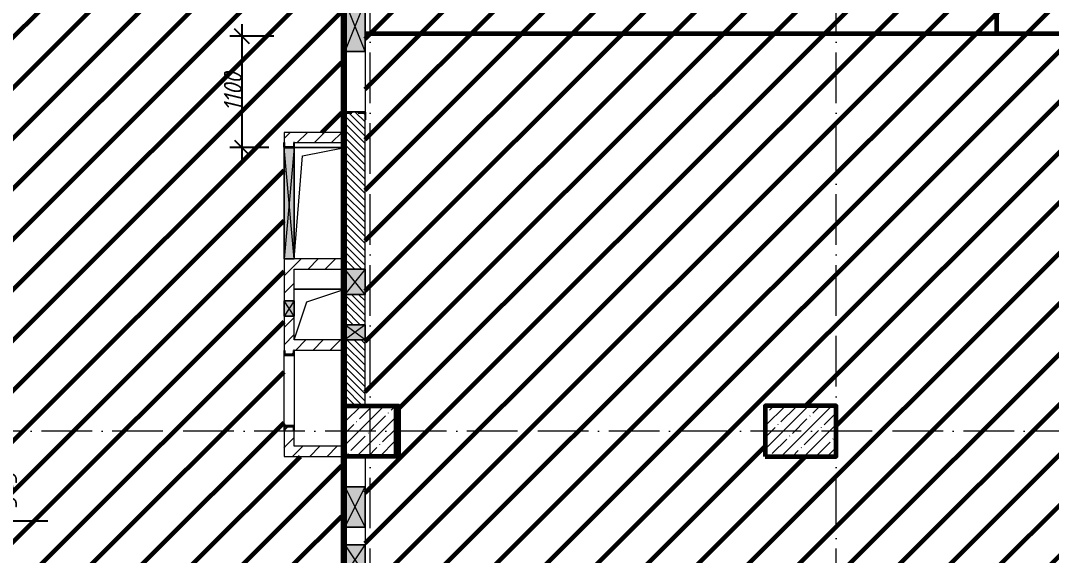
# Model space of a CAD drawing. Header units: millimetres. Extents: x -606178 to 312196, y -19338 to 632709.
# Drawn here: x -134315 to -124140, y 468047 to 473330 of the extents above; entities that cross this region are included whole.
import ezdxf

# ---------------------------------------------------------------- set-up
doc = ezdxf.new("R2010")
doc.units = ezdxf.units.MM
doc.linetypes.add('50_200_ШТРИХ_1Т_ш5_п1_п1_', pattern=[700, 500, -100, 0, -100])
for name, color, linetype, lineweight in [('6.4.1) Окр пт с инж. ПТ2.16', 3, 'Continuous', 60), ('6.4.5) Окр пт с инж. ПТ1.1', 230, 'Continuous', 60), ('A-____-____-DIMS', 7, 'Continuous', 9), ('A-DETL-GENF-OTLN', 7, 'Continuous', 9), ('A-FLOR-____-OTLN', 7, 'Continuous', 9), ('A-GENM-____-MCUT', 7, 'Continuous', 25), ('A-GENM-____-OTLN', 7, 'Continuous', 9), ('A-GENM-____-OTLN-1', 7, 'Continuous', 25), ('A-GLAZ-____-OTLN', 7, 'Continuous', 9), ('A-WALL-____-MCUT-3', 7, 'Continuous', 9), ('A-WALL-____-PATT-1', 7, 'Continuous', 9), ('A-WALL-FNSH-MCUT-1', 7, 'Continuous', 9), ('I-WALL-____-OTLN', 7, 'Continuous', 9), ('S-COLS-____-MCUT', 7, 'Continuous', 50), ('S-COLS-____-OTLN', 7, 'Continuous', 9), ('S-GRID-____-OTLN-1', 7, '50_200_ШТРИХ_1Т_ш5_п1_п1_', 9)]:
    doc.layers.add(name, color=color, linetype=linetype, lineweight=lineweight)
doc.styles.add('ISOCPEUR_I_10', font='isocpeui.ttf', dxfattribs={"width": 0.9, "height": 180})
doc.dimstyles.new('ISO-1_8_0_9К_СРЕДНИЙ_Кладочные_3', dxfattribs={"dimscale": 304.8, "dimtxt": 179.276612, "dimasz": 0.492126, "dimexe": 0.393701, "dimexo": 0, "dimgap": 0, "dimtad": 1, "dimdec": 3, "dimrnd": 0.001, "dimdsep": 46, "dimtxsty": 'ISOCPEUR_I_10', "dimblk1": 'OBLIQUE', "dimblk2": 'OBLIQUE', "dimsah": 1, "dimcen": 0.09, "dimdle": 0.393701, "dimazin": 0, "dimtfac": 1, "dimtdec": 4, "dimtix": 1, "dimtmove": 0, "dimatfit": 3, "dimfxl": 1, "dimtvp": 1, "dimtolj": 1, "dimtzin": 0, "dimarcsym": 2})
doc.dimstyles.new('ISO-1_8_0_9К_СРЕДНИЙ_Кладочные_4', dxfattribs={"dimscale": 304.8, "dimtxt": 179.276612, "dimasz": 0.492126, "dimexe": 0.393701, "dimexo": 0, "dimgap": 0, "dimtad": 1, "dimdec": 3, "dimrnd": 0.001, "dimdsep": 46, "dimtxsty": 'ISOCPEUR_I_10', "dimblk1": 'OBLIQUE', "dimblk2": 'OBLIQUE', "dimsah": 1, "dimcen": 0.09, "dimdle": 0.393701, "dimazin": 0, "dimtfac": 1, "dimtdec": 4, "dimtix": 1, "dimtmove": 1, "dimatfit": 3, "dimfxl": 1, "dimtvp": 1, "dimtolj": 1, "dimtzin": 0, "dimarcsym": 2})
pattern_1 = [(45, (-140714.89, 451794.26), (-84.8528, 84.8528), [])]

# ---------------------------------------------------------------- blocks, each defined once
blk = doc.blocks.new('BSC_Колонна _Прямоугольная - 500х500-V124-АР1_План отверстий 3 этажа в осях 1-64_А-ГГ')
at = {"layer": 'S-COLS-____-OTLN'}
h = blk.add_hatch(dxfattribs=at)
h.set_pattern_fill('FP_147', color=256, style=0, pattern_type=2)
h.set_pattern_definition([(45, (-9850, -17481.04), (-114.0493, 114.0493), []), (45, (-9735.95, -17481.04), (-114.0493, 114.0493), [201.613, -40.323, 3.353, -36.97])])
h.paths.add_polyline_path([(-250, -250), (250, -250), (250, 250), (-250, 250)], flags=0)
at = {"layer": 'S-COLS-____-MCUT'}
for p, q in [((250, 250), (-250, 250)), ((-250, 250), (-250, -250)), ((250, -250), (250, 250)), ((-250, -250), (250, -250))]:
    blk.add_line(p, q, dxfattribs=at)
blk = doc.blocks.new('BSC_Колонна _Прямоугольная - 500х700-V129-АР1_План отверстий 3 этажа в осях 1-64_А-ГГ')
at = {"layer": 'S-COLS-____-OTLN'}
h = blk.add_hatch(dxfattribs=at)
h.set_pattern_fill('FP_152', color=256, style=0, pattern_type=2)
h.set_pattern_definition([(315, (-17481.04, 14100), (114.0493, 114.0493), []), (315, (-17481.04, 13985.95), (114.0493, 114.0493), [201.612, -40.322, 3.353, -36.97])])
h.paths.add_polyline_path([(-250, 350), (-250, -350), (250, -350), (250, 350)], flags=0)
at = {"layer": 'S-COLS-____-MCUT'}
for p, q in [((250, 350), (-250, 350)), ((-250, 350), (-250, -350)), ((250, -350), (250, 350)), ((-250, -350), (250, -350))]:
    blk.add_line(p, q, dxfattribs=at)
blk = doc.blocks.new('АР_Перемычка - АР_Перемычка-28704962-АР1_План отверстий 3 этажа в осях 1-64_А-ГГ')
at = {"layer": 'A-GENM-____-OTLN'}
blk.add_line((-350, -100), (-342, -100), dxfattribs=at)
blk = doc.blocks.new('154_Стойка_СКБ_Уголок - СМ-2480_200-28346303-АР1_План отверстий 3 этажа в осях 1-64_А-ГГ')
at = {"layer": 'A-GENM-____-MCUT'}
for p, q in [((125, 156), (125, 81)), ((200, 156), (125, 156)), ((131, 81), (131, 150)), ((131, 150), (200, 150)), ((200, 150), (200, 156)), ((125, 81), (131, 81)), ((131, 19), (125, 19)), ((125, 19), (125, -56)), ((131, -50), (131, 19)), ((125, -56), (200, -56)), ((200, -50), (131, -50)), ((200, -56), (200, -50))]:
    blk.add_line(p, q, dxfattribs=at)
blk = doc.blocks.new('Стойка_Влож_Полоса боковая - Полоса-28213942-АР1_План отверстий 3 этажа в осях 1-64_А-ГГ')
at = {"layer": 'A-GENM-____-OTLN'}
for p, q in [((-5, 60), (0, 60)), ((-5, -60), (-5, 60)), ((0, 31), (0, -31)), ((0, -60), (-5, -60))]:
    blk.add_line(p, q, dxfattribs=at)
blk = doc.blocks.new('AR_Отверстие прямоугольное _в плите_ - AR_Отверстие прямоугольное _в плите_-V199-АР1_План отверстий 3 этажа в осях 1-64_А-ГГ')
at = {"layer": 'A-GENM-____-OTLN'}
for p, q in [((250, 250), (-250, 250)), ((-125, 125), (250, 250)), ((-250, -250), (-125, 125))]:
    blk.add_line(p, q, dxfattribs=at)
blk = doc.blocks.new('AR_Отверстие прямоугольное _в плите_ - AR_Отверстие прямоугольное _в плите_-30552711-АР1_План отверстий 3 этажа в осях 1-64_А-ГГ')
at = {"layer": 'A-GENM-____-OTLN'}
for p, q in [((250, 550), (-250, 550)), ((-167, 467), (250, 550)), ((-250, -550), (-167, 467))]:
    blk.add_line(p, q, dxfattribs=at)
blk = doc.blocks.new('154_Стойка_СКБ_Швеллер - СМ-2180_100-28318692-АР1_План отверстий 3 этажа в осях 1-64_А-ГГ')
at = {"layer": 'A-GENM-____-MCUT'}
for p, q in [((171, 50), (125, 50)), ((125, 50), (125, -50)), ((129.5, 42.4), (171, 42.4)), ((129.5, -42.4), (129.5, 42.4)), ((171, 42.4), (171, 50)), ((125, -50), (171, -50)), ((171, -42.4), (129.5, -42.4)), ((171, -50), (171, -42.4))]:
    blk.add_line(p, q, dxfattribs=at)
blk = doc.blocks.new('AR_Отверстие прямоугольное _в стене__БезПР - AR_Отверстие прямоугольное _в стене__БезПР-36427964-АР1_План отверстий 3 этажа в осях 1-64_А-ГГ')
at = {"layer": 'A-GLAZ-____-OTLN'}
blk.add_hatch(color=256, dxfattribs=at).paths.add_polyline_path([(-150, -100), (150, -100), (150, 100), (-150, 100)], flags=0)
at = {"layer": 'A-DETL-GENF-OTLN'}
for p, q in [((-150, -100), (-150, 100)), ((-150, 100), (150, 100)), ((150, 100), (-150, -100)), ((-150, 100), (150, -100)), ((150, 100), (-150, 100)), ((-150, 100), (-150, -100)), ((150, 100), (150, -100)), ((150, -100), (150, 100)), ((150, -100), (-150, -100)), ((-150, -100), (150, -100))]:
    blk.add_line(p, q, dxfattribs=at)
at = {"layer": 'A-GLAZ-____-OTLN'}
blk.add_line((150, 100), (-150, 100), dxfattribs=at)
blk = doc.blocks.new('AR_Отверстие прямоугольное _в стене_ - AR_Отверстие прямоугольное _в стене__ОВ-36943067-АР1_План отверстий 3 этажа в осях 1-64_А-ГГ')
at = {"layer": 'A-GLAZ-____-OTLN'}
blk.add_hatch(color=256, dxfattribs=at).paths.add_polyline_path([(-550, -50), (550, -50), (550, 50), (-550, 50), (-550, -47)], flags=0)
at = {"layer": 'A-DETL-GENF-OTLN'}
for p, q in [((-550, 50), (550, 50)), ((550, 50), (-550, -50)), ((-550, 50), (550, -50)), ((550, 50), (-550, 50)), ((550, 50), (550, -50)), ((550, -50), (550, 50)), ((550, -50), (-550, -50)), ((-550, -50), (550, -50))]:
    blk.add_line(p, q, dxfattribs=at)
blk = doc.blocks.new('AR_Отверстие прямоугольное _в стене__БезПР - AR_Отверстие прямоугольное _в стене__БезПР-36992797-АР1_План отверстий 3 этажа в осях 1-64_А-ГГ')
at = {"layer": 'A-GLAZ-____-OTLN'}
blk.add_hatch(color=256, dxfattribs=at).paths.add_polyline_path([(-200, -100), (200, -100), (200, 100), (-200, 100)], flags=0)
at = {"layer": 'A-DETL-GENF-OTLN'}
for p, q in [((-200, -100), (-200, 100)), ((-200, 100), (200, 100)), ((200, 100), (-200, -100)), ((-200, 100), (200, -100)), ((200, 100), (-200, 100)), ((-200, 100), (-200, -100)), ((200, 100), (200, -100)), ((200, -100), (200, 100)), ((200, -100), (-200, -100)), ((-200, -100), (200, -100))]:
    blk.add_line(p, q, dxfattribs=at)
at = {"layer": 'A-GLAZ-____-OTLN'}
blk.add_line((200, 100), (-200, 100), dxfattribs=at)
blk = doc.blocks.new('AR_Отверстие прямоугольное _в стене__БезПР - AR_Отверстие прямоугольное _в стене__БезПР-36427847-АР1_План отверстий 3 этажа в осях 1-64_А-ГГ')
at = {"layer": 'A-GLAZ-____-OTLN'}
blk.add_hatch(color=256, dxfattribs=at).paths.add_polyline_path([(250, 100), (-250, 100), (-250, -100), (250, -100)], flags=0)
at = {"layer": 'A-DETL-GENF-OTLN'}
for p, q in [((-250, -100), (-250, 100)), ((-250, 100), (250, 100)), ((250, 100), (-250, -100)), ((-250, 100), (250, -100)), ((250, 100), (-250, 100)), ((-250, 100), (-250, -100)), ((250, 100), (250, -100)), ((250, -100), (250, 100)), ((250, -100), (-250, -100)), ((-250, -100), (250, -100))]:
    blk.add_line(p, q, dxfattribs=at)
at = {"layer": 'A-GLAZ-____-OTLN'}
blk.add_line((250, 100), (-250, 100), dxfattribs=at)
blk = doc.blocks.new('AR_Отверстие прямоугольное _в стене__БезПР - AR_Отверстие прямоугольное _в стене__БезПР-36427593-АР1_План отверстий 3 этажа в осях 1-64_А-ГГ')
at = {"layer": 'A-GLAZ-____-OTLN'}
blk.add_hatch(color=256, dxfattribs=at).paths.add_polyline_path([(75, 100), (-75, 100), (-75, -100), (75, -100)], flags=0)
at = {"layer": 'A-DETL-GENF-OTLN'}
for p, q in [((-75, -100), (-75, 100)), ((-75, 100), (75, 100)), ((75, 100), (-75, -100)), ((-75, 100), (75, -100)), ((75, 100), (-75, 100)), ((-75, 100), (-75, -100)), ((75, 100), (75, -100)), ((75, -100), (75, 100)), ((75, -100), (-75, -100)), ((-75, -100), (75, -100))]:
    blk.add_line(p, q, dxfattribs=at)
blk = doc.blocks.new('AR_Отверстие прямоугольное _в стене__БезПР - AR_Отверстие прямоугольное _в стене__БезПР-36428168-АР1_План отверстий 3 этажа в осях 1-64_А-ГГ')
at = {"layer": 'A-GLAZ-____-OTLN'}
blk.add_hatch(color=256, dxfattribs=at).paths.add_polyline_path([(75, -50), (75, 50), (-75, 50), (-75, -50)], flags=0)
at = {"layer": 'A-DETL-GENF-OTLN'}
for p, q in [((-75, -50), (-75, 50)), ((-75, 50), (75, 50)), ((75, 50), (-75, -50)), ((-75, 50), (75, -50)), ((75, 50), (-75, 50)), ((-75, 50), (-75, -50)), ((75, 50), (75, -50)), ((75, -50), (75, 50)), ((75, -50), (-75, -50)), ((-75, -50), (75, -50))]:
    blk.add_line(p, q, dxfattribs=at)
blk = doc.blocks.new('AR_Отверстие прямоугольное _в стене__БезПР - AR_Отверстие прямоугольное _в стене__БезПР-36899716-АР1_План отверстий 3 этажа в осях 1-64_А-ГГ')
at = {"layer": 'A-GLAZ-____-OTLN'}
blk.add_hatch(color=256, dxfattribs=at).paths.add_polyline_path([(125, 100), (-125, 100), (-125, -100), (125, -100)], flags=0)
at = {"layer": 'A-DETL-GENF-OTLN'}
for p, q in [((-125, -100), (-125, 100)), ((-125, 100), (125, 100)), ((125, 100), (-125, -100)), ((-125, 100), (125, -100)), ((125, 100), (-125, 100)), ((-125, 100), (-125, -100)), ((125, 100), (125, -100)), ((125, -100), (125, 100)), ((125, -100), (-125, -100)), ((-125, -100), (125, -100))]:
    blk.add_line(p, q, dxfattribs=at)
blk = doc.blocks.new('154_Фахверк_СКБ_Швеллер - Тип_100_3960_зеркало-36793856-АР1_План отверстий 3 этажа в осях 1-64_А-ГГ')
at = {"layer": 'A-GENM-____-MCUT'}
for p, q in [((175, 50), (125, 50)), ((125, 50), (125, -50)), ((128, 47), (175, 47)), ((128, -47), (128, 47)), ((175, 47), (175, 50)), ((125, -50), (175, -50)), ((175, -47), (128, -47)), ((175, -50), (175, -47))]:
    blk.add_line(p, q, dxfattribs=at)
blk = doc.blocks.new('_Oblique')
at = {"color": 0, "linetype": 'ByBlock', "lineweight": -2}
blk.add_line((-0.5, -0.5), (0.5, 0.5), dxfattribs=at)
blk = doc.blocks.new('*D5142')
at = {"layer": 'A-____-____-DIMS', "color": 0, "lineweight": -2, "transparency": 16777216}
for p, q in [((-134716, 469145), (-134716, 468560)), ((-135115, 469025), (-134596, 469025)), ((-134716, 468853), (-134411, 468387)), ((-135115, 468680), (-134596, 468680)), ((-134411, 468387), (-134045, 468387))]:
    blk.add_line(p, q, dxfattribs=at)
at = {"layer": 'Defpoints', "color": 0, "transparency": 16777216}
for p in [(-135115, 469025), (-135115, 468680), (-134716, 468680)]:
    blk.add_point(p, dxfattribs=at)
at = {"layer": 'A-____-____-DIMS', "color": 0, "lineweight": -2, "transparency": 16777216, "xscale": 150, "yscale": 150, "zscale": 150}
for p, rotation in [((-134716, 469025), 90), ((-134716, 468680), 270)]:
    blk.add_blockref('_Oblique', p, dxfattribs=dict(at, rotation=rotation))
at = {"layer": 'A-____-____-DIMS', "color": 0, "transparency": 16777216, "insert": (-134531, 468507), "char_height": 180, "width": 426.13, "attachment_point": 1, "rotation": 90, "line_spacing_factor": 1.149209, "style": 'ISOCPEUR_I_10'}
blk.add_mtext('\\A1;345', dxfattribs=at)
blk = doc.blocks.new('*D5187')
at = {"layer": 'A-____-____-DIMS', "color": 0, "lineweight": -2, "transparency": 16777216}
for p, q in [((-132129, 471955), (-132129, 473295)), ((-131815, 473175), (-132249, 473175)), ((-131865, 472075), (-132249, 472075))]:
    blk.add_line(p, q, dxfattribs=at)
at = {"layer": 'Defpoints', "color": 0, "transparency": 16777216}
for p in [(-132129, 473175), (-131815, 473175), (-131865, 472075)]:
    blk.add_point(p, dxfattribs=at)
at = {"layer": 'A-____-____-DIMS', "color": 0, "lineweight": -2, "transparency": 16777216, "xscale": 150, "yscale": 150, "zscale": 150}
for p, rotation in [((-132129, 473175), 90), ((-132129, 472075), 270)]:
    blk.add_blockref('_Oblique', p, dxfattribs=dict(at, rotation=rotation))
at = {"layer": 'A-____-____-DIMS', "color": 0, "transparency": 16777216, "insert": (-132219, 472625), "char_height": 180, "width": 463.36, "attachment_point": 5, "rotation": 90, "style": 'ISOCPEUR_I_10'}
blk.add_mtext('\\A1;1100', dxfattribs=at)

msp = doc.modelspace()

# ---------------------------------------------------------------- hatches: boundary and pattern name
at = {"layer": '6.4.1) Окр пт с инж. ПТ2.16'}
h = msp.add_hatch(dxfattribs=at)
h.set_pattern_fill('ANSI31', color=256, scale=111)
h.paths.add_polyline_path([(-131145.212, 482125.3011), (-135114.891, 482125.3011), (-135114.891, 482000.3011), (-135108.891, 482000.3011), (-135108.891, 481931.3011), (-135108.891, 481925.3011), (-135108.891, 481850.3011), (-135110.1394, 477600.3011), (-135108.891, 477600.3011), (-135108.891, 477525.3011), (-135108.891, 477519.3011), (-135108.891, 477450.3011), (-135109.2654, 476450.3011), (-135108.891, 476450.3011), (-135108.891, 476381.3011), (-135108.891, 476375.3011), (-135108.891, 476300.3011), (-135109.859, 473900.3011), (-135108.891, 473900.3011), (-135108.891, 473825.3011), (-135108.891, 473819.3011), (-135108.891, 473750.3011), (-135109.3778, 472750.3011), (-135108.891, 472750.3011), (-135108.891, 472681.3011), (-135108.891, 472675.3011), (-135108.891, 472600.3011), (-135109.8574, 470800.3011), (-135108.891, 470800.3011), (-135108.891, 470725.3011), (-135108.891, 470719.3011), (-135108.891, 470650.3011), (-135109.3788, 469900.3011), (-135108.891, 469900.3011), (-135108.891, 469831.3011), (-135108.891, 469825.3011), (-135108.891, 469750.3011), (-135109.4315, 469000.3011), (-135108.891, 469000.3011), (-135108.891, 468925.3011), (-135109.451, 468225.3011), (-135108.891, 468225.3011), (-135108.891, 468150.3011), (-135108.9349, 468100.3011), (-135108.891, 468100.3011), (-135108.891, 468025.3011), (-135109.4507, 467400.3011), (-135108.891, 467400.3011), (-135108.891, 467331.3011), (-135108.891, 467325.3011), (-135108.891, 467250.3011), (-135110.6631, 465500.3011), (-135108.891, 465500.3011), (-135108.891, 465425.3011), (-135111.3788, 463725.3011), (-135108.891, 463725.3011), (-135108.891, 463650.3011), (-135109.2781, 463500.3011), (-135108.891, 463500.3011), (-135108.891, 463425.3011), (-135110.891, 462725.3011), (-135108.891, 462725.3011), (-135108.891, 462650.3011), (-135109.1174, 462600.3011), (-135108.891, 462600.3011), (-135108.891, 462525.3011), (-135114.391, 461425.3011), (-131145.212, 461425.3011), (-131145.212, 469025.3011), (-131714.891, 469025.3011), (-131714.891, 469279.3011), (-131714.891, 469325.3011), (-131714.891, 470025.3011), (-131714.891, 470071.3011), (-131714.891, 470410.3011), (-131714.891, 470560.3011), (-131714.891, 470975.3011), (-131714.891, 472075.3011), (-131714.891, 472125.3011), (-131714.891, 472225.3011), (-131145.212, 472225.3011), (-131145.212, 474825.3011), (-131614.891, 474825.3011), (-131514.891, 475675.3011), (-131145.212, 475767.7209), (-131145.212, 476717.4668), (-131514.891, 476625.0471), (-131614.891, 476025.0471), (-131614.891, 476725.0471), (-131145.212, 476725.0471), (-131145.212, 477425.3011), (-131614.891, 477425.3011), (-131614.891, 478025.3011), (-131145.212, 478025.3011)])
h.paths.add_polyline_path([(-131114.891, 463425.3011), (-135114.891, 463425.3011), (-135114.891, 467943.3075), (-131114.891, 467943.3075)])
at = {"layer": '6.4.5) Окр пт с инж. ПТ1.1'}
h = msp.add_hatch(dxfattribs=at)
h.set_pattern_fill('ANSI31', color=256, scale=111)
h.paths.add_polyline_path([(-125664.891, 477325.3011), (-130914.891, 477325.3011), (-130914.891, 474825.3011), (-130614.891, 474825.3011), (-130614.891, 474325.3011), (-130914.891, 474325.3011), (-130914.891, 469525.3011), (-130584.5699, 469525.3011), (-130584.5699, 469025.3011), (-130914.891, 469025.3011), (-130914.891, 466225.3011), (-130584.5699, 466225.3011), (-130584.5699, 465725.3011), (-130914.891, 465725.3011), (-130914.891, 463675.3011), (-125664.891, 463675.3011)])
h.paths.add_polyline_path([(-126964.891, 474325.3011), (-126964.891, 474825.3011), (-126264.891, 474825.3011), (-126264.891, 474325.3011)], flags=16)
h.paths.add_polyline_path([(-126964.891, 469525.3011), (-126264.891, 469525.3011), (-126264.891, 469025.3011), (-126964.891, 469025.3011)], flags=16)
h.paths.add_polyline_path([(-126964.891, 466225.3011), (-126264.891, 466225.3011), (-126264.891, 465725.3011), (-126964.891, 465725.3011)], flags=16)
h.paths.add_polyline_path([(-123514.891, 478125.3011), (-125664.891, 478125.3011), (-125664.891, 463675.3011), (-123514.891, 463675.3011)])
h.paths.add_polyline_path([(-117414.891, 474325.3011), (-117864.891, 474325.3011), (-117864.891, 474825.3011), (-117414.891, 474825.3011), (-117414.891, 478025.3011), (-123514.891, 478025.3011), (-123514.891, 468626.4371), (-117414.891, 468626.4371), (-117414.891, 469025.3011), (-117864.891, 469025.3011), (-117864.891, 469525.3011), (-117414.891, 469525.3011)])
h.paths.add_polyline_path([(-117864.891, 478525.3011), (-122514.891, 478525.3011), (-122514.891, 478025.3011), (-117864.891, 478025.3011)])
h.paths.add_polyline_path([(-122514.891, 481025.3011), (-126264.891, 481025.3011), (-126264.891, 478125.3011), (-122514.891, 478125.3011), (-122514.891, 478525.3011)])
h.paths.add_polyline_path([(-117414.891, 484275.3011), (-122514.891, 484275.3011), (-122514.891, 478525.3011), (-117864.891, 478525.3011), (-117414.891, 478525.3011)])
at = {"layer": 'A-WALL-____-PATT-1'}
h = msp.add_hatch(dxfattribs=at)
h.set_pattern_fill('FP_6', color=256, style=0, pattern_type=2)
h.set_pattern_definition([(135, (-140714.89, 451794.26), (-35.35534, -35.35534), [])])
h.paths.add_polyline_path([(-130914.891, 469525.3011), (-130914.891, 470175.3011), (-131114.891, 470175.3011), (-131114.891, 469525.3011)], flags=0)
h.paths.add_polyline_path([(-130970.0634, 470325.3011), (-130914.891, 470325.3011), (-130914.891, 470625.3011), (-131114.891, 470625.3011), (-131114.891, 470325.3011)], flags=0)
h.paths.add_polyline_path([(-130914.891, 470875.3011), (-130914.891, 472419.3011), (-130983.891, 472419.3011), (-130983.891, 472425.3011), (-131045.891, 472425.3011), (-131045.891, 472419.3011), (-131114.891, 472419.3011), (-131114.891, 470875.3011), (-131007.9944, 470875.3011)], flags=0)
h.paths.add_polyline_path([(-131045.891, 474125.3011), (-130983.891, 474125.3011), (-130983.891, 474131.3011), (-130914.891, 474131.3011), (-130914.891, 474325.3011), (-131114.891, 474325.3011), (-131114.891, 474131.3011), (-131045.891, 474131.3011)], flags=0)
h = msp.add_hatch(dxfattribs=at)
h.set_pattern_fill('FP_4', color=256, style=0, pattern_type=2)
h.set_pattern_definition(pattern_1)
h.paths.add_polyline_path([(-131614.891, 469125.3011), (-131614.891, 469279.3011), (-131622.491, 469279.3011), (-131622.491, 469320.8011), (-131707.291, 469320.8011), (-131707.291, 469279.3011), (-131714.891, 469279.3011), (-131714.891, 469125.3011), (-131622.491, 469125.3011)], flags=0)
h.paths.add_polyline_path([(-131707.291, 470029.8011), (-131622.491, 470029.8011), (-131622.491, 470071.3011), (-131614.891, 470071.3011), (-131614.891, 470410.3011), (-131714.891, 470410.3011), (-131714.891, 470071.3011), (-131707.291, 470071.3011), (-131707.291, 470036.7011)], flags=0)
h.paths.add_polyline_path([(-131658.5752, 470560.3011), (-131614.891, 470560.3011), (-131614.891, 470975.3011), (-131714.891, 470975.3011), (-131714.891, 470560.3011)], flags=0)
h.paths.add_polyline_path([(-131703.131, 472078.3011), (-131617.891, 472078.3011), (-131617.891, 472125.3011), (-131614.891, 472125.3011), (-131614.891, 472225.3011), (-131714.891, 472225.3011), (-131714.891, 472125.3011), (-131711.891, 472125.3011), (-131711.891, 472078.3011)], flags=0)
h = msp.add_hatch(dxfattribs=at)
h.set_pattern_fill('FP_4', color=256, style=0, pattern_type=2)
h.set_pattern_definition(pattern_1)
h.paths.add_polyline_path([(-131614.891, 472125.3011), (-131114.891, 472125.3011), (-131114.891, 472225.3011), (-131614.891, 472225.3011)], flags=0)
h = msp.add_hatch(dxfattribs=at)
h.set_pattern_fill('FP_4', color=256, style=0, pattern_type=2)
h.set_pattern_definition(pattern_1)
h.paths.add_polyline_path([(-131614.891, 470875.3011), (-131114.891, 470875.3011), (-131114.891, 470975.3011), (-131614.891, 470975.3011)], flags=0)
h = msp.add_hatch(dxfattribs=at)
h.set_pattern_fill('FP_4', color=256, style=0, pattern_type=2)
h.set_pattern_definition(pattern_1)
h.paths.add_polyline_path([(-131114.891, 470075.3011), (-131114.891, 470175.3011), (-131614.891, 470175.3011), (-131614.891, 470075.3011)], flags=0)
h = msp.add_hatch(dxfattribs=at)
h.set_pattern_fill('FP_4', color=256, style=0, pattern_type=2)
h.set_pattern_definition(pattern_1)
h.paths.add_polyline_path([(-131114.891, 469025.3011), (-131114.891, 469125.3011), (-131714.891, 469125.3011), (-131714.891, 469025.3011)], flags=0)

# ---------------------------------------------------------------- linework, layer by layer
msp.add_lwpolyline([(-135114.891, 461325.3011), (-131145.212, 461325.3011), (-131145.212, 493175.3011), (-135114.891, 493175.3011)], close=True)
at = {"layer": '6.4.1) Окр пт с инж. ПТ2.16'}
for points in [[(-135114.891, 461425.3011), (-131114.891, 461425.3011), (-131114.891, 482125.3011), (-135114.891, 482125.3011)], [(-130584.5699, 469025.3011), (-131114.891, 469025.3011), (-131114.891, 469525.3011), (-130584.5699, 469525.3011)], [(-126964.891, 469025.3011), (-126264.891, 469025.3011), (-126264.891, 469525.3011), (-126964.891, 469525.3011)]]:
    msp.add_lwpolyline(points, close=True, dxfattribs=at)
at = {"layer": '6.4.1) Окр пт с инж. ПТ2.16', "color": 1}
for points in [[(-124676.9517, 473202.3182), (-124676.9517, 479743.7095), (-119565.924, 479743.7095)], [(-130914.891, 473202.3182), (-119693.4194, 473202.3182)]]:
    msp.add_lwpolyline(points, dxfattribs=at)
at = {"layer": 'A-FLOR-____-OTLN'}
for p, q in [((-131614.891, 472075.3011), (-131114.891, 472075.3011)), ((-131614.891, 470675.3011), (-131114.891, 470675.3011))]:
    msp.add_line(p, q, dxfattribs=at)
at = {"layer": 'A-WALL-____-MCUT-3'}
for p, q in [((-131114.891, 472350.3011), (-131114.891, 470875.3011)), ((-130914.891, 470875.3011), (-130914.891, 472350.3011)), ((-131114.891, 470625.3011), (-131114.891, 470325.3011)), ((-130914.891, 470325.3011), (-130914.891, 470625.3011)), ((-131114.891, 470175.3011), (-131114.891, 469525.3011)), ((-130914.891, 469525.3011), (-130914.891, 470175.3011))]:
    msp.add_line(p, q, dxfattribs=at)
at = {"layer": 'A-WALL-FNSH-MCUT-1'}
for p, q in [((-131714.891, 472225.3011), (-131714.891, 472125.3011)), ((-131114.891, 472225.3011), (-131714.891, 472225.3011)), ((-131614.891, 472125.3011), (-131114.891, 472125.3011)), ((-131714.891, 470975.3011), (-131714.891, 470560.3011)), ((-131114.891, 470975.3011), (-131614.891, 470975.3011)), ((-131614.891, 470560.3011), (-131614.891, 470875.3011)), ((-131614.891, 470875.3011), (-131114.891, 470875.3011)), ((-131714.891, 470410.3011), (-131714.891, 470071.3011)), ((-131614.891, 470175.3011), (-131614.891, 470410.3011)), ((-131114.891, 470175.3011), (-131614.891, 470175.3011)), ((-131614.891, 470071.3011), (-131614.891, 470075.3011)), ((-131614.891, 470075.3011), (-131114.891, 470075.3011)), ((-131714.891, 469279.3011), (-131714.891, 469025.3011)), ((-131614.891, 469125.3011), (-131614.891, 469279.3011)), ((-131114.891, 469125.3011), (-131614.891, 469125.3011)), ((-131714.891, 469025.3011), (-131114.891, 469025.3011))]:
    msp.add_line(p, q, dxfattribs=at)
at = {"layer": 'I-WALL-____-OTLN'}
for p, q in [((-131114.891, 472425.3011), (-131114.891, 473025.3011)), ((-130914.891, 473025.3011), (-130914.891, 472425.3011)), ((-131714.891, 469325.3011), (-131714.891, 470025.3011)), ((-131614.891, 470025.3011), (-131614.891, 469325.3011)), ((-131114.891, 468725.3011), (-131114.891, 469025.3011)), ((-130914.891, 469025.3011), (-130914.891, 468725.3011)), ((-131114.891, 468150.3011), (-131114.891, 468325.3011)), ((-130914.891, 468325.3011), (-130914.891, 468150.3011))]:
    msp.add_line(p, q, dxfattribs=at)
at = {"layer": 'S-GRID-____-OTLN-1'}
for p, q in [((-130864.891, 447311.6528), (-130864.891, 501675.2188)), ((-126264.891, 447311.6528), (-126264.891, 501675.2188)), ((-114007.1518, 469275.3011), (-145383.6612, 469275.3011))]:
    msp.add_line(p, q, dxfattribs=at)

# ---------------------------------------------------------------- block references
at = {"layer": 'A-GENM-____-OTLN'}
for name, rotation in [('Стойка_Влож_Полоса боковая - Полоса-28213942-АР1_План отверстий 3 этажа в осях 1-64_А-ГГ', 269.9999999999999), ('АР_Перемычка - АР_Перемычка-28704962-АР1_План отверстий 3 этажа в осях 1-64_А-ГГ', 89.99999999999991)]:
    msp.add_blockref(name, (-131014.891, 472425.3011), dxfattribs=dict(at, rotation=rotation))
for name, p in [('AR_Отверстие прямоугольное _в плите_ - AR_Отверстие прямоугольное _в плите_-30552711-АР1_План отверстий 3 этажа в осях 1-64_А-ГГ', (-131364.891, 471525.3011)), ('AR_Отверстие прямоугольное _в плите_ - AR_Отверстие прямоугольное _в плите_-V199-АР1_План отверстий 3 этажа в осях 1-64_А-ГГ', (-131364.891, 470425.3011))]:
    msp.add_blockref(name, p, dxfattribs=at)
at = {"layer": 'A-GENM-____-OTLN-1'}
for name, p, rotation in [('154_Стойка_СКБ_Уголок - СМ-2480_200-28346303-АР1_План отверстий 3 этажа в осях 1-64_А-ГГ', (-131064.891, 472550.3011), 269.9999999999999), ('154_Фахверк_СКБ_Швеллер - Тип_100_3960_зеркало-36793856-АР1_План отверстий 3 этажа в осях 1-64_А-ГГ', (-131664.891, 471950.3011), 89.99999999999993), ('154_Стойка_СКБ_Швеллер - СМ-2180_100-28318692-АР1_План отверстий 3 этажа в осях 1-64_А-ГГ', (-131664.891, 469900.3011), 89.99999999999993), ('154_Стойка_СКБ_Швеллер - СМ-2180_100-28318692-АР1_План отверстий 3 этажа в осях 1-64_А-ГГ', (-131664.891, 469450.3011), 269.9999999999999)]:
    msp.add_blockref(name, p, dxfattribs=dict(at, rotation=rotation))
at = {"layer": 'A-GLAZ-____-OTLN'}
for name, p, rotation in [('AR_Отверстие прямоугольное _в стене__БезПР - AR_Отверстие прямоугольное _в стене__БезПР-36427847-АР1_План отверстий 3 этажа в осях 1-64_А-ГГ', (-131014.891, 473275.3011), 269.9999999999999), ('AR_Отверстие прямоугольное _в стене_ - AR_Отверстие прямоугольное _в стене__ОВ-36943067-АР1_План отверстий 3 этажа в осях 1-64_А-ГГ', (-131664.891, 471525.3011), 269.9999999999999), ('AR_Отверстие прямоугольное _в стене__БезПР - AR_Отверстие прямоугольное _в стене__БезПР-36899716-АР1_План отверстий 3 этажа в осях 1-64_А-ГГ', (-131014.891, 470750.3011), 269.9999999999999), ('AR_Отверстие прямоугольное _в стене__БезПР - AR_Отверстие прямоугольное _в стене__БезПР-36428168-АР1_План отверстий 3 этажа в осях 1-64_А-ГГ', (-131664.891, 470485.3011), 269.9999999999999), ('AR_Отверстие прямоугольное _в стене__БезПР - AR_Отверстие прямоугольное _в стене__БезПР-36427593-АР1_План отверстий 3 этажа в осях 1-64_А-ГГ', (-131014.891, 470250.3011), 269.9999999999999), ('AR_Отверстие прямоугольное _в стене__БезПР - AR_Отверстие прямоугольное _в стене__БезПР-36992797-АР1_План отверстий 3 этажа в осях 1-64_А-ГГ', (-131014.891, 468525.3011), 89.99999999999997), ('AR_Отверстие прямоугольное _в стене__БезПР - AR_Отверстие прямоугольное _в стене__БезПР-36427964-АР1_План отверстий 3 этажа в осях 1-64_А-ГГ', (-131014.891, 468000.3011), 89.99999999999997)]:
    msp.add_blockref(name, p, dxfattribs=dict(at, rotation=rotation))
at = {"layer": 'S-COLS-____-OTLN'}
msp.add_blockref('BSC_Колонна _Прямоугольная - 500х500-V124-АР1_План отверстий 3 этажа в осях 1-64_А-ГГ', (-130864.891, 469275.3011), dxfattribs=at)
at = {"layer": 'S-COLS-____-OTLN', "rotation": 89.9999999999999}
msp.add_blockref('BSC_Колонна _Прямоугольная - 500х700-V129-АР1_План отверстий 3 этажа в осях 1-64_А-ГГ', (-126614.891, 469275.3011), dxfattribs=at)

# ---------------------------------------------------------------- dimensions: what is measured, and where the dimension line sits
at = {"layer": 'A-____-____-DIMS'}
dim = msp.add_linear_dim(base=(-132129.4963, 473175.3011), p1=(-131864.891, 472075.3011), p2=(-131814.891, 473175.3011), angle=90, dimstyle='ISO-1_8_0_9К_СРЕДНИЙ_Кладочные_3', override={"dimpost": '<>', "dimfxl": 1101.135777}, dxfattribs=at)
dim.commit()
dim.dimension.update_dxf_attribs({"geometry": '*D5187', "text_midpoint": (-132219.4963, 472625.3011)})
dim = msp.add_linear_dim(base=(-134715.8003, 468680.3011), p1=(-135114.891, 469025.3011), p2=(-135114.891, 468680.3011), angle=90, dimstyle='ISO-1_8_0_9К_СРЕДНИЙ_Кладочные_4', override={"dimpost": '<>', "dimfxl": 345}, dxfattribs=at)
dim.commit()
dim.dimension.update_dxf_attribs({"geometry": '*D5142', "text_midpoint": (-134410.659, 468386.5793), "dimtype": 160, "text_rotation": 90})

doc.saveas('drawing.dxf')
